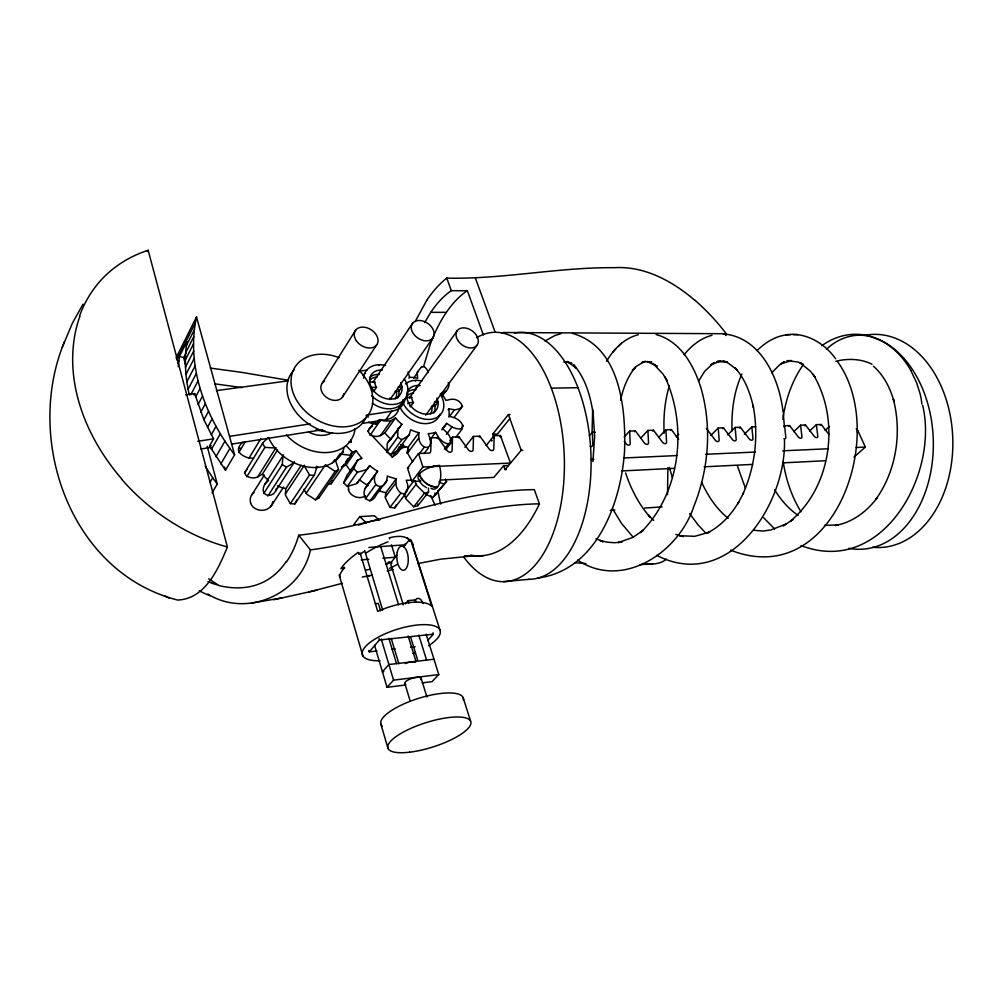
<?xml version="1.0" encoding="UTF-8"?>
<svg xmlns="http://www.w3.org/2000/svg" width="1003" height="1003" viewBox="0 0 1003 1003"><rect width="100%" height="100%" fill="white"/><g stroke="black" fill="none" stroke-linecap="round" stroke-linejoin="round"><path stroke-width="1.5" d="M430.939 488.135A15.634 7.61 87.2 0 0 439.339 483.596A15.634 7.61 87.2 0 0 439.352 465.492L438.712 466.307L510.464 463.073L500.384 435.478L494.078 435.691L493.852 448.855A2.909 2.144 39.1 0 1 492.084 450.573A2.909 2.144 39.1 0 1 489.176 449.031L479.885 436.18L473.479 436.393L464.903 447.263M473.479 436.393L473.14 449.67A2.934 2.182 38.5 0 1 471.322 451.4A2.934 2.182 38.5 0 1 468.388 449.845L459.048 436.894L452.541 437.107L449.708 440.781M448.14 382.67C450.146 384.763 448.153 388.362 446.686 390.48A8.074 5.868 36.3 0 1 445.796 391.27L441.32 393.352A33.626 24.862 35.9 0 1 445.896 400.41L450.999 399.307A8.087 5.918 37.1 0 1 452.353 399.307C457.807 398.304 468.614 407.594 455.939 409.65A8.087 5.905 37 0 1 454.547 409.726L448.755 408.848A33.626 24.862 35.9 0 1 449.005 416.057L454.861 417.95A8.149 6.018 37.4 0 1 456.227 418.665C463.875 422.15 466.558 432.657 453.406 427.642A8.137 5.993 37.4 0 1 452.014 426.99L446.686 423.366A33.626 24.862 35.9 0 1 442.473 428.482L447.238 432.857A8.225 6.131 37.3 0 1 448.178 434.061C454.422 442.561 448.817 448.165 439.803 438.85A8.212 6.106 37.4 0 1 438.737 437.621L435.603 432.318A33.626 24.862 35.9 0 1 428.181 433.647L430.262 439.164A8.3 6.219 36.7 0 1 430.475 440.505C431.516 451.363 420.633 448.165 419.053 439.477A8.287 6.206 36.8 0 1 418.74 438.01L418.878 432.694A33.626 24.862 35.9 0 1 410.603 429.748L409.262 434.638A8.337 6.269 35.8 0 1 408.635 435.666L401.877 439.703L391.02 454.509L387.02 452.002L387.183 443.79A8.225 6.244 35.8 0 1 387.735 442.712L401.89 424.256A33.626 24.862 35.9 0 1 395.483 417.938L391.107 420.596A8.337 6.244 34.9 0 1 389.854 420.984L383.848 420.909L380.087 419.517M234.614 454.81C205.101 416.258 185.919 365.756 196.513 316.973L234.614 454.81L225.449 470.244L209.514 445.996L213.576 438.838L203.91 419.768L194.695 393.59L185.68 394.818M412.734 461.907L408.071 454.058A8.174 6.194 36.7 0 1 407.795 452.717L407.97 447.451L418.878 432.694M452.541 437.107L452.09 450.497A2.959 2.219 37.8 0 1 450.234 452.24A2.959 2.219 37.8 0 1 447.25 450.686L437.897 437.609L431.277 437.835L429.886 439.69M189.291 394.906C185.304 377.479 184.151 359.287 186.897 341.597L179.449 356.441L178.258 366.709M404.121 493.564L405.739 498.453A9.554 7.372 37.5 0 0 406.19 499.206L413.7 506.766L417.812 505.713L428.569 492.072L428.444 488.085M431.277 437.835L430.701 451.337A2.984 2.257 37.1 0 1 428.795 453.105L418.514 453.506L407.519 468.125L411.819 481.503L420.921 481.051M417.812 505.713L417.837 504.058M667.873 467.737L667.509 494.642M592.66 409.4L592.058 432.682M784.471 440.104C786.314 504.108 729.081 592.547 656.689 555.374M316.697 467.536L314.528 474.695L294.794 503.97L290.356 503.631L285.617 495.407A8.237 6.545 32.3 0 1 285.391 494.04L285.83 488.662L301.188 465.317M242.889 442.122C233.774 450.134 240.381 455.161 247.553 457.644A8.275 6.482 29.6 0 0 249.07 458.007L253.684 458.233M592.911 461.618L594.654 436.405L593.061 412.271L593.325 414.565C590.566 396.862 585.802 378.394 573.553 364.728L576.524 368.264L567.159 361.444L571.986 363.562L567.247 362.158M377.579 471.209L367.361 485.239A51.04 38.879 35.5 0 1 359.525 479.747L357.106 483.17L369.668 465.643A51.667 39.004 35.6 0 0 377.579 471.209L375.084 474.933A9.804 7.573 36 0 0 374.884 475.648C372.075 487.182 382.695 490.028 386.406 481.427A9.817 7.585 35.7 0 0 386.732 480.7L387.334 476.049A51.667 39.004 35.6 0 0 396.223 478.832L395.784 483.534A9.754 7.51 36.9 0 0 395.934 484.336C397.263 494.003 407.845 498.804 407.82 485.928A9.767 7.535 36.7 0 0 407.782 485.139L406.265 480.199A51.667 39.004 35.6 0 0 411.606 480.111M405.225 494.216L394.668 507.957L389.991 507.355L385.491 498.19A9.629 7.485 36.8 0 1 385.353 497.388L385.804 492.724L396.223 478.832M357.106 483.17L356.892 483.358A9.717 7.56 34.5 0 1 356.291 483.797L347.339 486.38L343.69 482.857L353.683 468.702L357.081 460.741A9.842 7.598 35 0 1 357.607 460.227L361.782 458.07A51.667 39.004 35.6 0 1 356.128 450.598L351.903 452.591M343.69 482.857L347.088 474.946A9.717 7.573 34.8 0 1 347.615 474.432L357.921 459.976M620.556 400.385C623.064 388.412 627.539 376.539 635.501 367.085L632.404 370.27L636.817 366.007L644.039 361.832M423.68 366.271L430.162 344.631A156.267 81.08 87.9 0 1 446.373 312.347A156.23 81.08 87.9 0 1 467.348 290.644L483.346 334.914M408.497 447.263L406.879 453.293L409.023 450.41M391.082 454.497L397.802 450.447A8.237 6.244 35.6 0 0 398.429 449.419L399.106 446.987M669.377 385.603C664.751 400.999 663.284 417.235 664.162 433.246M350.937 453.707L352.103 451.764L350.937 455.362L331.128 483.847L328.508 483.935M332.256 480.851L331.128 483.847M286.507 561.83A201.678 105.754 62.9 0 0 298.731 535.213L310.441 549.882C301.076 594.616 246.337 618.174 207.797 594.027M282.996 455.701A8.438 6.595 31.6 0 1 283.448 454.986L264.905 484.136A8.3 6.595 31.1 0 0 264.265 485.239C259.652 495.595 271.123 498.215 274.972 491.959A8.3 6.607 30.9 0 0 275.75 490.818L276.577 488.323M64.455 341.797C23.984 438.762 69.871 572.7 177.619 600.045C205.189 598.992 218.265 569.102 227.38 546.961L148.156 250.274A155.954 117.213 28 0 0 117.652 265.482C100.037 277.793 86.709 295.872 79.513 316.083M296.763 500.021L294.794 503.97M367.361 485.239L364.891 488.9A9.691 7.548 35.9 0 0 364.666 489.665C361.732 497.2 370.182 506.415 376.087 495.294A9.704 7.56 35.6 0 0 376.388 494.629L386.87 480.337M396.122 505.01L394.668 507.957M62.261 347.264L72.492 322.941L83.036 304.16M282.909 455.889L282.282 464.59L263.689 493.614M741.907 374.006C733.82 391.747 731.363 411.594 731.989 430.939M415.129 321.637L426.651 300.511M298.744 535.226A417.148 290.18 25.4 0 0 319.581 532.33C391.559 520.319 460.527 490.379 534.298 489.627L539.413 503.832C527.227 530.274 502.992 560.99 470.282 555.135M176.064 357.87L196.513 316.973M176.804 359.889L195.322 322.928M177.619 363.023L178.822 360.641M186.282 345.809L194.356 329.774M185.643 352.793L193.742 336.757M185.668 365.28L183.637 357.645L185.956 353.056M185.379 359.889L193.516 343.879M185.492 367.098L193.667 351.113M185.969 374.42L194.193 358.447M186.834 381.804L195.096 365.869M698.539 381.215L704.695 371.273L714.098 362.497L710.763 364.967L721.069 360.729L716.769 361.569L727.426 362.133L722.837 360.892L728.178 363.048L737.343 370.057L735.212 367.988C745.091 378.971 750.332 393.201 753.441 407.431L753.052 405.212C758.832 435.039 755.297 466.683 742.747 494.379L743.536 492.874L737.719 503.92L738.71 502.052C730.924 515.053 720.292 526.838 706.388 533.358L709.848 532.004L694.853 536.304L679.733 535.752L683.407 536.58L675.872 534.461M188.075 389.277L196.4 373.354M190.733 394.818L198.067 380.902M395.483 417.938L384.839 432.907L380.501 435.578A8.237 6.231 34.8 0 1 379.247 435.966C371.536 438.436 363.099 430.851 372.602 426.049M193.968 394.969L194.695 393.59M195.598 396.987L200.136 388.487M198.005 404.585L202.568 396.085M200.776 412.183L205.389 403.695M606.564 361.318C613.548 349.169 624.317 338.161 638.309 334.739M203.91 419.768L208.574 411.28M424.557 322.665L430.776 312.334A156.493 79.914 87.9 0 1 451.287 290.669L462.057 290.732M207.42 427.316L212.134 418.853M211.294 434.826L216.046 426.363M211.432 449.394L220.321 433.81M215.971 456.716L224.948 441.182M210.003 482.405L212.699 477.804L205.113 466.144M220.836 463.925L229.9 448.441M277.58 449.958L262.36 474.193L257.683 476.964A8.312 6.57 30 0 1 256.354 477.378C250.875 479.509 240.419 474.895 247.239 469.366M244.456 472.977L263.137 442.461L268.039 437.822M212.059 492.824L217.262 484.06L207.195 446.222M238.839 452.516L245.409 441.483M359.262 554.308L360.09 552.904L377.692 611.404A40.484 14.456 -17.3 0 1 431.716 606.138L410.653 539.514L409.801 540.93A38.014 16.299 -32.2 0 0 390.518 537.545M249.07 458.007L260.843 438.637M409.751 541.018L409.362 539.79A38.076 15.083 -17 0 0 407.331 537.846M246.763 476.814L264.905 447.363L262.51 443.451M257.683 476.964L276.038 447.639A8.45 6.57 30.6 0 1 275.161 447.94M251.903 494.767L264.366 474.996M322.314 383.071L355.701 330.1M267.826 496.096L286.444 467.172L293.992 462.759M275.75 490.818L294.556 461.869A8.45 6.607 31.5 0 1 294.117 462.596M270.772 506.603L283.611 486.969M342.387 397.263L376.639 344.932M285.391 494.04L304.411 465.242A8.388 6.545 32.7 0 0 304.536 466.157M378.946 365.581L379.498 364.753M369.142 382.895L369.693 382.068L374.796 382.005A11.961 8.839 34.5 0 0 376.501 387.321L373.542 391.697A11.923 8.826 34.4 0 1 372.552 389.728M290.356 503.631L309.538 475.021L314.077 475.409M373.028 382.193L412.546 323.367M316.371 468.351L317.587 466.545M374.244 382.82L374.796 382.005M370.659 388.5L371.398 387.396L376.501 387.321M335.566 460.665L338.575 469.479L318.891 497.964L315.519 499.845L307.244 494.529A8.162 6.444 33.1 0 1 306.166 493.25L325.574 464.64A8.3 6.444 33.5 0 0 326.226 465.455M332.231 463.386L334.776 459.662A8.312 6.457 33.4 0 1 335.428 460.465M335.842 459.825L340.105 453.607M147.328 251.477L148.156 250.274M350.762 442.448L351.389 441.533A51.667 39.004 35.6 0 1 350.611 439.502M315.519 499.845L335.165 471.435L338.575 469.554M343.991 464.414L342.336 466.784L346.173 464.878L356.128 450.598M345.646 462.032L348.129 458.459M350.611 454.886L352.266 452.503M367.662 431.466L373.743 422.714M389.991 399.57L432.907 337.861A12.5 8.864 34.6 0 0 422.087 320.822A12.5 8.864 34.6 0 0 413.111 333.272A12.5 8.864 34.6 0 0 432.907 337.861M368.377 422.238A23.545 17.603 34.2 0 0 376.213 424.068L379.059 419.693M408.885 378.256L409.55 377.304L408.045 371.963M370.044 435.264L380.563 420.232M369.668 465.643L367.111 469.191A9.842 7.585 34.7 0 1 366.421 469.705L357.394 472.25L353.683 468.702M413.675 378.118L418.602 371.123M421.285 367.311C424.432 365.092 427.591 369.267 428.093 372.614M362.66 423.379L385.754 419.718L391.747 411.205A25.401 18.831 34.4 0 0 405.137 398.981M415.455 381.115L416.019 380.313M361.155 458.973L361.782 458.07M439.978 414.264A23.307 17.214 35.9 0 1 420.921 423.203A23.307 17.214 35.9 0 1 399.708 406.616L400.272 405.814M401.777 403.695L402.717 402.366A25.338 18.819 34.4 0 0 402.955 399.721M406.228 398.241L406.792 397.439L411.731 397.338A11.697 8.613 36 0 0 413.449 402.579L410.415 406.817A11.647 8.601 35.9 0 1 409.726 405.525M380.501 435.578L391.107 420.596M414.715 389.728L417.737 385.478M409.274 398.153L457.192 330.739M347.339 486.38L357.394 472.25M411.155 398.141L411.731 397.338M407.757 403.745L408.509 402.679L413.449 402.579M387.735 442.712L392.486 437.308M393.151 436.38L393.828 435.452M395.157 433.609L395.821 432.669M396.498 431.741L398.517 428.945M399.181 428.005L401.89 424.256M387.02 452.002L397.765 437.183L397.89 428.908A8.337 6.269 35.9 0 1 398.454 427.83M365.017 488.586L375.235 474.569M371.637 435.239L392.273 457.155L401.551 444.492M398.429 449.419L409.262 434.638M403.494 444.943L397.075 453.682L392.273 457.155M440.63 394.292L441.32 393.352M400.811 448.993L403.57 445.232M425.673 415.167L477.215 345.007M365.293 498.955L375.548 485.013M442.135 396.223L445.783 391.27M369.831 501.187L380.137 487.282M378.896 519.855L374.382 515.743L359.713 516.645L353.746 524.682L354.661 524.619M407.795 452.717L418.74 438.01M448.053 409.776L448.755 408.848M385.315 496.961L395.746 483.107M419.417 453.682L424.006 447.589M430.726 438.775L435.603 432.318M448.993 417.072L454.547 409.726M441.784 429.823L446.686 423.366M424.131 453.519L428.319 448.002M437.195 438.537L437.897 437.609M454.221 417.261L462.596 406.24M389.991 507.355L400.51 493.589M446.423 434.299L452.014 426.99M411.819 481.503L422.927 467.009L437.972 466.332M405.425 491.859L406.077 491.006M406.742 490.154L414.026 480.65M405.551 498.09L416.145 484.286L415.066 480.901M444.367 449.156L448.103 444.316M461.969 427.265L463.399 425.422M445.608 449.833L451.262 442.524M455.776 437.283L462.345 428.808M458.346 437.809L459.048 436.894M342.136 568.851L342.963 567.836M413.763 506.816L424.482 493.163L428.569 492.072M479.158 437.082L479.885 436.18M425.824 494.329L432.782 497.601L446.548 481.415L445.52 478.97M432.857 497.626L446.548 481.415M494.003 438.035L492.649 434.174L508.433 414.552L510.076 414.502M385.979 564.463A38.076 15.083 -17 0 0 391.408 562.056L396.862 555.286M403.733 546.76L409.362 539.79M486.091 445.583L494.078 435.691M491.583 441.044L492.185 440.292M509.649 418.915L497.438 434.011L492.649 434.174M499.77 436.23L500.384 435.478M500.497 437.233L501.111 436.481M771.758 372.803L779.218 365.192L784.421 361.807L780.635 363.926L791.48 360.566L786.954 360.666L798.087 362.008L803.579 364.465M508.471 465.442L503.656 465.668L493.852 477.39L440.179 480.086M503.656 465.668L505.036 469.605L521.196 450.372L522.839 450.309M405.362 603.844L408.121 600.621L415.455 599.919L416.182 602.239M368.841 650.433L369.254 651.837L379.41 640.014L433.409 634.172L432.983 632.793M684.134 354.673C691.33 345.847 700.733 338.161 711.954 335.315M589.3 435.816L592.409 432.331L595.331 432.23M427.629 640.541L433.409 634.172M374.558 645.318L387.033 687.318L393.565 680.147L438.762 674.568L426.15 634.184M624.154 437.057L629.683 431.052L635.35 430.851L644.377 442.937A2.746 1.906 43.1 0 0 647.048 444.392A2.746 1.906 43.1 0 0 648.515 442.774L647.913 430.425L653.492 430.237L662.494 442.223A2.721 1.868 43.4 0 0 665.139 443.665A2.721 1.868 43.4 0 0 666.569 442.072L665.879 429.811L671.371 429.623L678.655 439.289M634.56 431.716L635.35 430.851M640.754 438.098L647.913 430.425M652.69 431.089L653.492 430.237M658.645 437.421L665.879 429.811M670.568 430.475L671.371 429.623M438.762 674.568L431.992 681.664L422.288 682.88M666.368 559.072C659.322 565.504 648.803 563.686 640.14 564.664M676.285 436.769L678.705 434.261M612.858 351.978L615.98 348.818M618.187 346.549L621.471 343.227M710.801 435.478L718.211 428.018L723.476 427.842L732.328 439.49A2.645 1.768 44.7 0 0 734.873 440.881A2.645 1.768 44.7 0 0 736.177 439.339L735.161 427.441L740.352 427.265L749.166 438.825A2.633 1.743 45 0 0 751.686 440.217A2.633 1.743 45 0 0 752.965 438.675L751.861 426.864L755.71 426.739M722.649 428.67L723.476 427.842M727.689 434.851L735.161 427.441M739.512 428.093L740.352 427.265M264.905 484.136L268.666 480.45M744.351 434.236L751.861 426.864M826.472 349.37C838.044 337.823 855.722 332.056 871.645 336.97M783.732 426.563L784.584 425.748L789.562 425.585L798.275 436.894A2.57 1.667 45.7 0 0 800.72 438.261A2.57 1.667 45.7 0 0 801.911 436.756L800.595 425.197L805.509 425.034L814.198 436.267A2.558 1.642 45.9 0 0 816.618 437.621A2.558 1.642 45.9 0 0 817.784 436.129L816.392 424.658L821.231 424.495L828.804 434.261M757.002 350.649C765.866 341.86 777.789 334.551 790.64 334.714M788.709 426.388L789.562 425.585M793.787 431.629L800.595 425.197M804.644 425.836L805.509 425.034M809.546 431.039L816.392 424.658M820.379 425.297L821.231 424.495M825.08 430.475L829.381 426.513M857.226 431.98L858.104 431.19L856.211 428.77M853.942 457.13L865.351 447.1L858.104 431.19M421.95 366.358L417.474 371.812A8.087 5.88 35.6 0 0 417.223 373.078L417.612 378.256A33.626 24.862 35.9 0 0 409.55 377.304M545.018 340.995L554.935 335.491L560.953 333.686M239.027 448.629L240.419 448.165M645.343 361.205L641.807 362.396L646.81 361.632L651.875 362.133L647.274 361.556L657.304 366.396L653.53 364.014L662.933 373.956L667.058 380.676L665.102 377.141C687.92 426.977 680.535 493.463 640.629 532.618L643.337 530.186L632.993 537.345L618.299 542.585L622.098 541.996L614.638 542.723L607.204 542.197L599.844 540.416L603.254 541.758L595.907 538.711M401.814 439.728L397.765 437.183M286.444 467.172L282.282 464.59M366.296 576.712L372.301 575.045M432.719 466.571L433.835 466.295M309.125 591.908L342.424 583.295M565.479 362.459L567.811 361.857L563.849 362.02M387.246 570.945L393.126 569.466M835.838 361.281C847.811 358.284 860.837 358.71 872.046 364.239M251.59 603.104L282.006 597.888M274.885 448.002L264.905 447.363M273.819 599.719L317.312 590.09M417.887 563.573L440.618 559.185L472.012 555.988L464.101 556.289L483.433 555.712M209.514 445.996L211.207 445.733M200.851 448.993L211.131 447.363M231.467 444.141L322.64 429.71M197.754 441.295L213.576 438.838M229.687 436.343L310.115 423.868M366.095 415.192L391.747 411.205M537.871 578.029C596.547 570.431 620.92 503.105 624.53 451.488C626.022 409.45 620.681 347.025 572.475 333.385M216.347 390.631L288.149 380.852M360.115 371.047L366.935 370.12M310.441 549.882C387.797 539.739 460.69 505.048 539.413 503.832M387.033 687.318L405.475 684.999M383.848 671.609L382.419 671.784L388.888 664.525L433.973 659.234M369.254 651.837L376.902 650.985M392.198 649.267L395.257 648.928M410.553 647.223L415.154 646.709M375.335 603.718L378.344 603.43L380.588 610.852M503.519 581.627L529.145 579.308M361.168 559.887L368.916 559.285M382.883 558.195L395.307 557.229L391.446 544.805M368.841 547.462L405.325 544.779L405.049 543.889M350.874 455.362L341.384 454.196M610.313 510.314L614.826 510.025M644.616 508.057L662.118 506.904M621.559 470.971L674.492 468.313M704.144 466.821L752.626 464.389M782.541 462.884L825.406 460.728M426.651 300.524A173.118 88.49 87.9 0 1 446.799 278.107C502.854 279.448 558.195 267.111 614.212 267.701C644.515 265.795 672.649 281.266 694.954 300.424M505.036 469.605L506.239 469.542M590.792 459.462L593.851 459.324M623.979 457.957L676.9 455.575M705.548 454.284L755.447 452.04M782.779 450.811L828.453 448.755M856.198 447.501L865.351 447.1M407.519 468.125L408.798 468.062M349.006 441.608L351.389 441.533M645.744 564.213L652.514 563.999M431.303 406.34L434.938 406.265L438.023 402.065L434.387 402.14M467.348 290.644L462.383 290.72M446.36 312.334L430.776 312.334M551.349 388.148L577.966 387.71M395.144 391.346L398.906 391.283L401.927 386.945L398.166 386.995M786.101 334.789C805.672 331.955 824.642 343.151 835.637 358.798M793.386 334.676L797.949 334.613M436.731 487.044L434.763 486.906A15.659 11.898 37.7 0 1 419.317 474.218A15.659 11.86 37.4 0 0 437.521 486.982M726.348 333.736L503.268 332.52A128.071 68.342 87.6 0 0 501.813 333.322M824.466 525.359L838.483 524.933L835.186 525.484C852.349 522.525 867.056 511.467 877.199 497.638L875.87 499.331C896.243 470.796 902.136 432.92 893.334 399.181L894.037 401.426C890.25 388.249 883.919 375.385 873.45 366.245M585.94 563.573L575.383 562.758M210.392 368.101L241.698 372.364L287.899 380.237M214.78 383.823L242.036 387.622M723.226 333.849C761.164 337.196 779.394 378.896 783.105 412.208M754.143 530.311L763.133 531.063L770.843 529.935L785.85 524.155L783.243 525.835L792.922 519.541L790.477 521.121C831.7 486.593 840.577 419.831 813.094 374.295L815.075 377.103L810.399 371.198L799.943 362.71L802.362 363.888M343.502 452.228L342.324 451.964M179.449 356.441L183.637 357.645M656.112 334.576C680.172 340.907 693.499 364.879 700.658 386.957C712.205 426.062 708.958 468.99 693.737 506.653C678.818 552.277 622.587 590.265 577.615 560.1M212.022 583.307L218.541 585.25L208.674 578.806M443.639 483.973L438.85 481.916M801.033 545.544C882.038 576.963 939.071 474.532 922.697 405.463M169.018 598.064L163.915 595.456M335.165 471.435L326.426 465.68M426.601 487.696L422.777 485.276L419.755 481.816M730.51 550.108C834.433 591.419 889.097 433.183 837.58 361.644M798.112 515.379C788.483 508.747 780.622 499.682 774.592 489.702M346.148 445.821L352.103 451.764M424.482 493.163L416.897 485.577A9.666 7.397 37.6 0 1 416.358 484.7L416.145 484.286M728.178 518.363C716.43 508.809 707.792 495.846 701.611 482.142M774.629 528.945L763.609 517.711M359.713 516.645L366.408 522.851M653.643 520.394L648.402 515.141L649.931 516.996C638.761 504.283 630.925 488.962 625.634 472.965M633.194 537.232L621.634 523.579L612.444 508.634M705.761 532.994L698.138 524.995L689.638 513.574M121.965 479.622C141.197 501.575 164.63 519.918 190.771 532.957A156.969 120.912 28.9 0 0 227.38 546.986M309.488 474.958L304.611 466.47M706.363 428.431L715.252 440.154A2.658 1.793 44.4 0 0 717.822 441.571A2.658 1.793 44.4 0 0 719.151 440.004L718.211 428.018M624.292 441.37L625.997 443.665A2.758 1.931 42.7 0 0 628.693 445.119A2.758 1.931 42.7 0 0 630.197 443.502L629.683 431.052M212.699 477.804L217.262 484.06M376.213 424.068L375.298 422.614M910.925 370.646L916.654 382.845L920.077 393.677A63.064 45.16 89.4 0 1 921.08 398.279L921.945 404.121M303.934 489.263L306.166 493.25M434.838 492.962L435.691 495.043M745.467 488.361L737.418 465.981M475.259 277.743L495.081 331.993M508.433 414.552L521.196 450.372M446.799 278.119L451.287 290.682M672.336 477.578L669.365 467.385M418.514 453.506L422.927 467.009M412.396 544.265L439.953 630.047M463.098 697.536L470.595 721.195M389.314 537.621L389.728 538.962M408.121 600.621L408.873 603.054M418.803 635.087L426.563 660.099M391.408 562.056L391.797 563.335L390.769 564.25L403.294 604.872M410.728 637.482L417.587 659.786M380.751 546.735L398.567 604.746M408.158 635.99L415.932 661.278M421.122 678.178L426.902 696.985M364.653 550.459L382.67 610.075M391.22 638.397L398.881 663.723M404.911 683.645L410.164 701.047M388.863 638.309L396.511 663.635M358.798 553.042L359.212 554.396M381.253 639.011L393.565 680.147M378.996 638.585L379.41 640.014M339.139 574.869L362.885 655.937M380.827 723.915L387.835 747.862M224.584 467.022L225.449 470.244M318.666 496.335L318.891 497.964M784.584 425.748L785.825 437.383A2.595 1.693 45.5 0 1 783.819 438.775M783.33 413.988L784.421 426.839M592.409 432.331L592.723 444.968A2.796 1.993 41.8 0 1 590.24 446.485M405.701 684.259A8.576 2.758 -17.5 0 1 412.409 678.204A8.576 2.758 -17.5 0 1 420.771 679.67M405.325 663.547A8.538 2.821 -17.4 0 1 415.606 662.118M382.356 726.247A43.217 13.152 -17.6 0 1 417.624 698.665A43.217 13.152 -17.6 0 1 463.361 700.219M358.848 370.27A43.756 32.798 32.5 0 1 351.802 425.761A43.756 32.798 32.5 0 1 291.572 387.12A43.756 32.798 32.5 0 1 339.252 357.695M366.471 416.433A43.505 32.76 32.4 0 1 309.777 424.695A43.505 32.76 32.4 0 1 294.13 369.844M343.766 393.753A12.299 9.228 32.5 0 1 327.229 397.89A12.299 9.228 32.5 0 1 324.508 381.19M407.97 447.451A33.212 24.799 35.8 0 1 400.786 445.019M391.17 439.138A33.212 24.799 35.8 0 1 384.839 432.907M406.491 396.699A14.744 10.895 35.9 0 1 413.537 392.988M431.829 406.729A14.744 10.895 35.9 0 1 430.525 413.775M368.502 417.035A17.264 12.914 34.2 0 1 367.161 416.383M404.297 378.808A23.934 17.665 34.5 0 1 400.448 402.579A23.934 17.665 34.5 0 1 371.574 395.771M363.663 378.294A23.934 17.665 34.5 0 1 385.541 365.468M403.996 399.432A23.846 17.653 34.4 0 1 372.414 403.294M363.111 375.523A23.846 17.653 34.4 0 1 365.105 373.229M369.505 377.742A17.49 12.951 34.4 0 1 379.473 374.432M398.58 389.615A17.49 12.951 34.4 0 1 397.689 398.141M400.686 382.67A17.552 12.951 34.5 0 1 391.295 399.131A17.552 12.951 34.5 0 1 370.22 384.55A17.552 12.951 34.5 0 1 382.431 370.032M341.923 466.896A9.704 7.51 33.7 0 1 341.496 466.984M385.804 492.724A51.04 38.879 35.5 0 1 378.632 490.617M350.611 470.934A51.04 38.879 35.5 0 1 346.173 464.878M405.688 446.511A14.368 10.845 35.7 0 1 399.106 448.115M122.178 479.497A206.455 156.318 29.9 0 1 79.876 316.221M695.029 300.336A156.079 105.654 40.9 0 1 726.272 333.773M725.482 335.491A116.561 62.687 -81.7 0 1 726.435 334.964M358.535 525.158A39.568 16.01 -16.9 0 1 380.087 519.717M379.936 660.739A40.722 14.017 -17.4 0 1 370.17 642.321A40.722 14.017 -17.4 0 1 427.203 624.719A40.722 14.017 -17.4 0 1 428.532 645.744M415.468 652.439A40.722 14.017 -17.4 0 1 412.973 653.442M369.881 569.328A38.076 15.083 -17 0 1 365.882 570.055M414.753 600.759A12.324 5.83 84.7 0 1 423.141 603.417M344.631 567.924A13.327 10.732 36.2 0 1 344.029 567.146M409.7 539.915A39.681 16.186 -15.8 0 1 413.123 545.695M366.145 552.929A39.744 12.387 -30.6 0 1 387.998 541.846M340.87 568.638A39.029 11.234 -31 0 1 358.171 552.352M340.167 577.502A39.13 8.977 -33 0 1 344.48 567.886M389.59 561.743A39.706 12.324 -20.2 0 1 387.86 562.545M397.263 564.401A38.829 11.961 -20.5 0 1 389.415 568.362M369.643 575.409A38.829 11.961 -20.5 0 1 362.259 577.038M360.027 554.333A39.042 11.108 -30.9 0 1 364.315 551.412M286.231 561.492A195.384 102.469 62.7 0 1 218.616 585.501M210.066 595.769A155.277 80.742 61.7 0 1 199.309 590.855M211.959 583.069A136.571 71.025 61.7 0 1 207.972 581.665M399.106 407.494A25.225 18.794 34.3 0 1 385.754 419.718M369.618 380.3A15.885 11.773 34.4 0 1 377.216 377.04M396.21 390.643A15.885 11.773 34.4 0 1 395.132 399.094M389.866 398.003A15.76 11.748 34.3 0 1 390.242 399.219M440.204 394.041A23.382 17.227 36 0 1 432.694 419.003A23.382 17.227 36 0 1 402.717 402.366M405.5 383.911A23.382 17.227 36 0 1 421.862 380.99M408.083 391.609A17.089 12.625 35.9 0 1 415.894 389.753M434.462 404.146A17.089 12.625 35.9 0 1 433.86 413.035M436.832 398.028A17.151 12.638 36 0 1 427.416 414.164A17.151 12.638 36 0 1 407.105 399.056A17.151 12.638 36 0 1 420.169 385.616M399.808 405.964A25.238 18.806 34.3 0 1 399.708 406.616M348.668 489.163A10.845 9.416 37 0 1 348.38 485.966M367.424 483.872A10.845 9.416 37 0 1 368.339 485.703M348.743 489.89A10.607 9.077 18.7 0 1 348.492 489.176M365.493 495.921A10.87 9.29 18.7 0 1 348.342 489.965M355.075 428.682A42.803 32.623 32.2 0 1 328.482 452.428A42.803 32.623 32.2 0 1 286.394 434.976M325.21 431.127A24.185 18.367 32.3 0 1 316.008 429.723M331.73 432.794A24.097 18.355 32.2 0 1 308.397 431.929M344.016 447.915A42.251 32.51 31.9 0 1 308.498 467.085A42.251 32.51 31.9 0 1 268.553 437.571M285.83 488.662A33.463 26.203 31.5 0 1 277.405 485.841M268.227 480.098A33.463 26.203 31.5 0 1 262.36 474.193M316.547 466.32A8.4 6.557 32.6 0 1 316.685 467.222M341.058 454.058A8.225 6.331 33.7 0 1 340.519 453.82M253.96 492.598A11.321 10.03 21.5 0 0 250.462 502.127A10.908 9.453 9.9 0 0 250.725 502.954M270.597 506.49A11.346 9.817 10 0 1 259.614 510.176A11.346 9.817 10 0 1 250.499 503.017M272.64 501.788A11.171 9.29 18.9 0 1 270.735 506.578M419.781 480.261A15.659 6.733 -18.1 0 1 422.1 471.535A15.659 6.733 -18.1 0 1 439.352 465.492M514.439 333.071A123.532 65.91 87.6 0 1 590.704 449.344A123.532 65.91 87.6 0 1 528.894 579.308M476.55 337.735A124.773 64.907 87.5 0 1 564.037 477.892A124.773 64.907 87.5 0 1 463.963 557.317M440.693 504.083A124.773 64.907 87.5 0 1 437.86 490.567M864.385 335.378A106.619 76.253 88.2 0 1 952.737 437.446A106.619 76.253 88.2 0 1 872.635 547.262M821.77 345.734A107.534 75.852 88.1 0 1 931.988 424.043A107.534 75.852 88.1 0 1 848.964 548.302M800.996 511.781A107.534 75.852 88.1 0 1 783.268 462.082M782.867 419.379A107.534 75.852 88.1 0 1 802.538 365.769M871.607 337.209A92.151 65.17 88.7 0 1 910.95 370.608M435.152 505.061A111.371 56.519 88.1 0 1 430.701 495.507M409.5 752.212A43.493 12.638 -17.7 0 0 470.921 722.436A43.493 12.638 -17.7 0 0 407.557 729.908A43.493 12.638 -17.7 0 0 409.5 752.212M356.366 340.769A12.838 9.265 32.8 0 0 376.915 344.556A12.838 9.265 32.8 0 0 365.155 327.342A12.838 9.265 32.8 0 0 356.366 340.769M397.226 552.402A12.124 5.679 85.7 0 0 403.407 570.293A12.124 5.679 85.7 0 0 407.042 551.913A12.124 5.679 85.7 0 0 397.226 552.402M457.631 340.042A12.299 8.638 36.1 0 0 476.964 345.358A12.299 8.638 36.1 0 0 466.947 328.332A12.299 8.638 36.1 0 0 457.631 340.042"/></g></svg>
